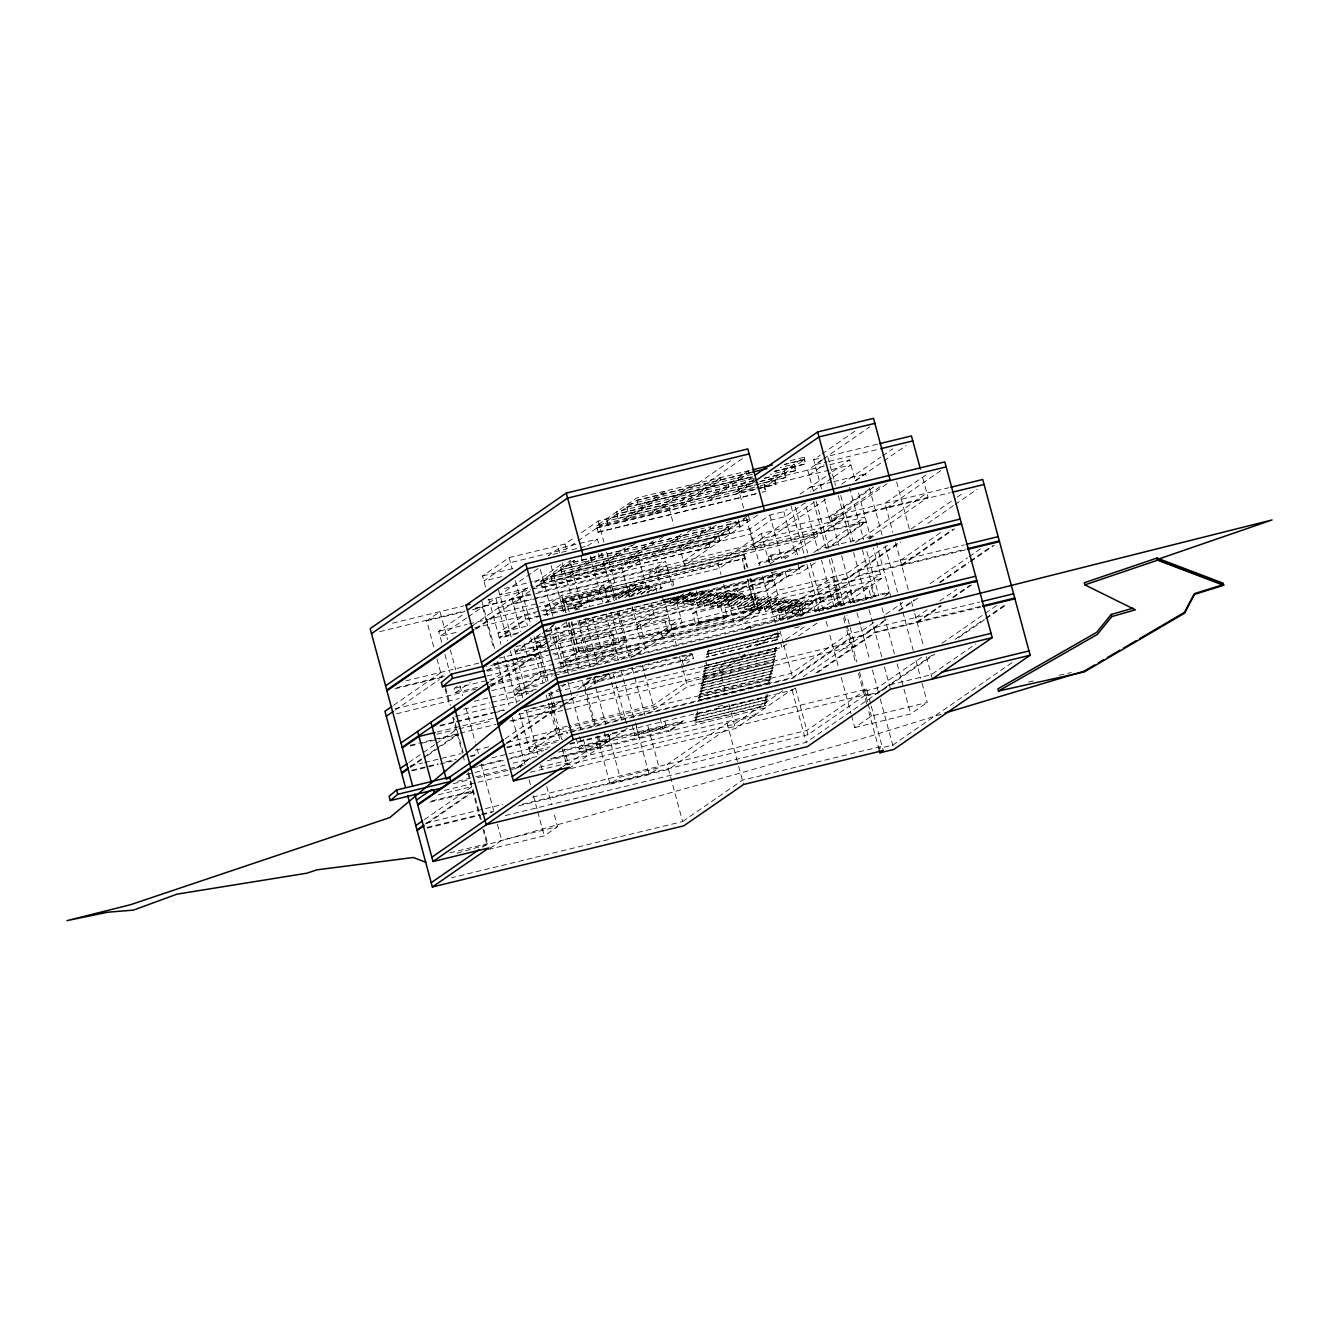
<?xml version="1.0" encoding="UTF-8"?>
<svg xmlns="http://www.w3.org/2000/svg" width="1339" height="1339" viewBox="0 0 1339 1339"><rect width="100%" height="100%" fill="white"/><g stroke="black" fill="none" stroke-linecap="round" stroke-linejoin="round"><path stroke-width="0.75" stroke-dasharray="5 3.75" d="M485.505 587.001L482.542 575.988L509.121 557.61L564.991 544.019L574.967 537.123M433.736 646.904L426.706 620.827L439.995 611.638L447.577 639.724M441.669 642.335L438.69 631.322L465.286 612.944M598.533 543.115L597.445 539.098L558.346 548.622L548.371 555.501L569.878 550.279M581.611 532.537L598.232 521.038L668.061 504.067L673.735 525.106M760.368 481.304L774.327 477.906L776.068 484.333L596.876 528.035L598.048 532.319L596.776 525.558L636.661 497.991L752.367 469.855M466.625 617.948L440.046 636.326L456.231 632.376M468.299 616.794L483.245 606.45M538.094 568.539L499.865 594.968L533.776 586.716M501.84 576.624L483.881 580.992L510.477 562.614L566.33 549.023L576.306 542.128M577.963 540.973L637.23 500.133L752.317 472.148M472.6 609.68L482.576 607.253L495.865 598.064L507.514 640.745M754.125 480.852L616.827 514.243L617.982 518.528L616.71 511.783L756.368 477.805L736.433 491.597L737.002 493.74L756.953 479.948L617.296 513.925M751.865 472.466L636.761 500.468L637.916 504.753L636.661 497.991M472.952 625.397L531.834 584.691M535.148 582.398L563.401 562.865M587.47 545.994L597.445 539.098M536.303 586.683L574.531 560.271L540.906 583.67L542.529 587.637L540.805 581.21L570.715 560.522L571.987 567.284L570.832 562.999L750.007 519.298L571.284 562.665M475.529 628.694L534.646 587.838M476.014 629.213L499.949 612.676L611.672 585.494L605.027 590.097L563.133 600.274L546.513 611.772L673.015 581.076L674.086 585.009M552.036 581.059L550.764 574.314L718.357 533.541L719.629 540.303L552.036 581.059L550.881 576.774L729.604 533.407L728.332 526.645L560.74 567.418L562.012 574.163L560.857 569.878L740.032 526.194L738.308 519.766M730.843 460.649L653.214 514.126L652.629 511.967L692.514 484.4L693.1 486.542M602.55 553.576L569.309 576.557L568.74 574.414L598.65 553.727L599.219 555.869M742.375 458.624L669.4 509.054L599.571 526.043M393.515 705.335L441.452 672.195L442.355 675.526M635.456 543.333L597.244 569.761L596.658 567.619L626.568 546.931L627.154 549.074M394.871 710.34L439.376 679.559M547.584 615.773L545.157 606.768L561.777 595.286L603.671 585.093L608.274 602.132M565.744 612.877L562.748 598.851L744.3 554.681L747.965 568.255M663.391 536.537L625.179 562.966L624.593 560.823L654.503 540.136L655.089 542.295M532.504 589.143L621.564 567.485L638.184 555.986L648.193 593.093M743.563 508.117L737.889 487.078L753.154 476.517M477.538 687.342L455.277 692.748L454.105 688.464L457.436 686.171M639.523 560.991L622.903 572.489L533.843 594.148M455.277 692.748L470.223 682.421M486.844 670.939L498.476 662.889M554.982 623.84L515.097 651.407L543.031 644.611M576.573 608.91L614.802 582.482L866.182 521.34L826.883 548.505M691.326 529.742L653.114 556.17L652.528 554.028L682.438 533.357L683.024 535.5M553.509 625.698L515.281 652.126L543.216 645.331M517.256 633.765L499.313 638.134L525.892 619.756L581.762 606.165L588.407 601.579M760.368 485.772L764.368 484.802L804.254 457.235L805.509 463.98L775.231 471.345M547.701 642.084L541.056 646.687L536.855 647.691L535.7 643.406L545.676 636.527M547.333 635.372L565.627 622.735M535.7 643.406L539.902 642.385L546.546 637.799M536.855 647.691L546.831 640.812M489.806 681.568L537.274 648.746M715.93 525.256L681.032 549.375L680.463 547.233L710.373 526.562L710.959 528.704M764.368 484.802L765.623 491.547L764.469 487.262L804.823 459.377L784.637 464.282M617.982 518.528L786.043 477.437L784.303 471.01L770.343 474.408M764.218 478.391L796.002 470.558L794.278 464.114L780.302 467.512M544.203 644.963L539.215 648.411L548.136 681.501M545.86 643.825L562.48 632.326L563.635 636.611L556.991 641.214M676.865 597.06L678.019 601.345L580.256 625.129L579.101 620.844L677.266 596.792M605.697 602.466L665.516 561.108L672.278 586.164M821.527 488.768L813.694 459.695L820.338 455.109M821.995 453.954L856.893 429.836M624.794 597.596L636.427 589.562L635.155 584.875L616.358 598.148L622.568 596.642L635.858 587.453L629.648 588.959M491.246 685.652L538.429 653.03M491.145 686.556L538.629 653.75L492.735 664.897M580.256 625.129L590.231 618.233M618.484 598.717L656.696 572.289M545.559 649.967L540.571 653.415L486.693 666.521M547.216 648.812L557.191 641.933M821.694 460.114L815.033 464.7L827.017 461.788M823.351 458.959L869.881 426.79M822.665 459.746L807.718 470.089L813.392 491.128M641.933 585.478L635.74 586.984L622.434 596.173L628.644 594.667L641.933 585.478L643.205 590.164L634.904 595.905M540.805 581.21L708.398 540.437L736.651 520.904M630.887 595.637L642.519 587.603L648.712 586.08L649.984 590.784L646.653 593.077M631.004 596.089L642.636 588.055L636.427 589.562M747.195 516.168L708.498 542.898L709.67 547.182L542.077 587.955M683.476 561.208L747.965 516.636M809.057 475.094L824.021 464.75M648.712 586.08L635.422 595.269L629.213 596.792M640.979 593.947L649.281 588.206L655.491 586.7L656.763 591.386M641.096 594.399L649.415 588.658L643.205 590.164M709.67 547.182L708.398 540.437M740.032 526.194L738.425 522.227M757.606 515.046L684.631 565.493L676.446 535.131M647.189 592.441L655.491 586.7M581.009 640.628L584.323 638.335L612.258 631.539L615.538 643.674L612.224 645.984L584.289 652.779L581.009 640.628L608.944 633.832L612.258 631.539M652.746 591.102L656.06 588.809L662.269 587.302L658.955 589.595M408.931 762.477L434.623 744.735M436.33 743.547L456.884 729.337L453.62 717.302M575.921 609.061L574.866 605.128L673.015 581.076M534.428 581.226L749.907 528.821L769.841 515.03L783.817 511.632L787.131 509.339M800.036 494.158L830.816 472.885M832.523 471.713L849.612 459.896L855.286 480.935M410.085 766.762L422.07 758.477M423.793 757.305L435.778 749.02M437.485 747.832L458.038 733.638L424.112 741.873M410.286 767.481L425.702 756.836M427.409 755.648L458.223 734.341L420.312 743.563M568.439 622.886L576.54 652.896L579.318 652.21L571.887 621.748M813.359 490.894L832.155 477.889M833.862 476.717L850.968 464.901L831.017 469.755M618.702 611.572L626.903 641.933L620.258 646.519L578.348 656.713L561.727 668.211L550.831 627.807M584.289 652.779L587.603 650.469L615.538 643.674M535.851 607.688L718.005 563.368L761.222 533.508L948.815 487.731M662.537 597.696L663.809 602.399L670.454 597.797M674.873 596.976L669.885 600.424L676.095 598.918L682.739 594.315M674.99 597.445L670.002 600.876L663.809 602.399M653.599 613.145L636.979 624.627L499.347 658.119M678.522 595.922L673.534 599.353L799.232 568.79L804.22 565.343M753.305 544.22L814.397 501.991M841.729 484.115L880.844 457.084M882.552 455.896L892.745 448.85M663.106 599.822L669.316 598.315L670.588 603.002L683.878 593.813M636.879 627.037L640.193 624.744L668.128 617.948L671.408 630.083L668.077 632.393L640.142 639.188L636.879 627.037L664.797 620.242L668.128 617.948M686.639 594.148L676.664 601.027L682.873 599.521L696.163 590.332L697.435 595.018M690.087 592.307L676.781 601.496L670.588 603.002M562.079 599.32L744.3 554.681M595.822 658.319L602.483 653.733M619.087 642.235L625.748 637.649L554.647 654.938M549.074 650.587L638.134 628.912L654.754 617.43L650.888 603.119M802.329 565.627L798.998 567.937L673.299 598.5L674.689 603.655L678.019 601.345M691.309 592.156L687.995 594.466L579.101 620.844M825.745 499.246L754.46 548.505L746.275 518.143M683.559 602.098L696.866 592.909L690.656 594.416L677.35 603.604L676.095 598.918M854.985 480.885L882.2 462.072M883.891 460.901L906.001 445.619M855.621 480.768L865.597 473.872L866.684 477.889M548.789 695.912L560.422 687.878M562.095 686.723L565.409 684.43M536.487 689.234L514.527 694.573L541.123 676.195L596.993 662.604L603.638 658.018L592.742 617.63M593.177 666.404L616.442 650.336L617.597 654.62L602.65 664.947M682.873 599.521L684.129 604.207L702.942 590.934L704.214 595.637L690.907 604.826L689.652 600.14L683.442 601.646L696.732 592.457L702.942 590.934M703.644 593.512L690.338 602.701L684.129 604.207M640.142 639.188L643.473 636.879L671.408 630.083M696.431 600.742L709.72 591.553L710.992 596.24L697.686 605.429L696.431 600.742L690.221 602.249L703.511 593.06L709.72 591.553M703.209 601.345L716.499 592.156L717.771 596.843L704.465 606.031L703.209 601.345L697 602.851L710.289 593.662L716.499 592.156M505.221 738.71L552.706 705.887M585.896 689.886L584.323 684.028L594.282 677.132L670.103 658.704M769.858 562.531L768.318 556.806L770.645 555.2L798.563 548.404L800.119 554.128M559.702 738.944L551.317 707.862L561.292 700.966M577.896 689.485L597.847 675.693M621.112 659.608L680.932 618.267L551.568 649.733M829.109 516.854L872.325 486.978M717.202 594.734L703.896 603.922L697.686 605.429M873.714 487.028L831.05 516.519L838.9 545.592M692.732 613.446L696.062 611.153L723.997 604.358L720.667 606.651L692.732 613.446L696.012 625.598L723.947 618.802L727.261 616.509L723.545 603.169L717.336 604.676L730.625 595.487L736.835 593.98L738.107 598.667L724.801 607.856L731.01 606.349L744.3 597.161L738.107 598.667M709.988 601.947L723.278 592.759L724.55 597.445L711.243 606.634L709.988 601.947L703.778 603.454L717.068 594.265L723.278 592.759M506.376 742.994L553.861 710.172M506.577 743.714L554.045 710.892L508.167 722.056M509.908 721.018L555.802 709.854L560.773 706.406M562.447 705.251L577.394 694.924M608.977 673.099L595.671 682.287L594.282 677.132M630.569 658.152L645.532 647.825L644.377 643.54M660.997 632.041L662.152 636.326L682.087 622.551L675.526 598.198M562.631 705.971L552.656 712.867L720.248 672.094L748.501 652.562M564.288 704.816L572.607 699.075L566.548 700.548M587.553 688.731L609.161 673.802L621.614 719.947M532.688 690.924L514.728 695.292L541.307 676.915L639.071 653.131L672.312 630.15L839.904 589.394M824.238 498.794L830.264 521.139L881.782 485.521M710.674 604.525L723.981 595.336L717.771 596.843M769.958 564.004L843.085 513.456M887.021 483.781L832.406 521.524L762.561 538.512L719.361 568.372L543.266 611.203M730.056 593.378L723.847 594.884L710.557 604.073L716.767 602.567L730.056 593.378L731.328 598.064L737.521 596.541M727.044 596.876L737.019 589.98L738.174 594.265L728.198 601.161L732.383 600.14L730.073 591.57L723.428 596.156L724.583 600.441L741.203 588.959L742.358 593.244L724.232 605.73L718.022 607.253L716.767 602.567M768.318 556.806L796.236 550.011L798.563 548.404M730.759 595.939L717.453 605.128L711.243 606.634M784.838 558.798L844.24 517.741M824.489 532.236L844.424 518.461L950.171 492.735M718.022 607.253L736.835 593.98M696.012 625.598L699.343 623.304L727.261 616.509M730.324 603.772L743.614 594.583L744.886 599.269L731.579 608.458L730.324 603.772L724.114 605.278L737.404 596.089L743.614 594.583M424.363 819.635L472.299 786.495L481.22 819.568M737.103 604.374L750.392 595.186L751.664 599.872L738.358 609.061L737.103 604.374L730.893 605.898L744.183 596.692L750.392 595.186M546.513 631.74L781.943 574.481L781.708 573.628L769.138 582.164L767.983 577.879L771.297 575.586L772.452 579.871L674.689 603.655M790.244 568.74L765.322 585.963L545.86 639.356M813.761 552.488L865.027 517.055L613.647 578.197L573.762 605.764L621.865 594.064L622.568 596.642M926.002 474.91L884.979 503.263L892.812 532.336M425.517 823.92L473.454 790.78L429.551 801.458M519.599 713.336L529.959 751.731L556.539 733.354L566.514 730.927M427.409 823.452L473.638 791.5L427.76 802.664M743.881 604.994L757.171 595.805L758.443 600.491L745.137 609.68L743.881 604.994L737.672 606.5L750.961 597.311L757.171 595.805M815.351 562.731L800.387 573.075L786.428 576.473L766.477 590.248L550.999 642.67M829.829 547.316L866.383 522.043L656.897 573.008L666.855 566.112L533.458 598.566M886.318 508.268L941.016 470.458M529.909 758.175L516.854 768.218L529.909 758.175L537.993 756.2M750.66 605.596L763.95 596.407L765.222 601.094L751.915 610.283L750.66 605.596L744.451 607.103L757.74 597.914L763.95 596.407M770.728 597.01L757.439 606.199L751.229 607.705L764.519 598.516L770.728 597.01L771.984 601.696L758.694 610.885L749.991 578.716M584.323 684.028L682.087 660.244L692.045 653.365L693.435 658.503L686.79 663.09M741.906 618.903L758.527 607.404L576.958 651.574L560.355 663.056L741.906 618.903L743.296 624.041L759.916 612.559L750.66 578.264M758.008 608.324L771.297 599.136L777.507 597.612L778.762 602.299L765.473 611.488L764.218 606.801L777.507 597.612M552.421 669.132L734.592 624.811L777.792 594.951L847.62 577.963L898.82 542.563M682.304 661.115L692.28 654.219L594.516 678.003M742.141 619.756L771.415 599.587L765.222 601.094M855.454 542.446L926.873 493.07M868.509 538.496L928.027 497.355L922.002 475.027M869.379 539.065L874.367 535.617L818.497 549.208M707.293 651.373L779.465 633.314L707.293 651.373L708.549 656.06L707.444 656.83L706.758 654.252L778.93 636.192L777.808 636.962L706.758 654.252M770.996 607.421L784.286 598.232L785.541 602.918L791.751 601.395L778.461 610.601L772.252 612.107L770.996 607.421L764.787 608.927L778.076 599.738L784.286 598.232M708.515 651.072L709.637 650.302M707.98 653.951L709.101 653.181L707.829 648.494M744.919 629.33L749.89 625.882L889.565 591.922L884.577 595.353M746.811 629.045L750.125 626.752M772.252 612.107L791.064 598.834L792.32 603.521L779.03 612.71L777.775 608.023L771.565 609.53L784.855 600.341L791.064 598.834M777.608 609.663L780.252 607.822L801.207 602.734L804.103 613.446L783.148 618.534L780.486 620.375L777.608 609.663L798.546 604.575L801.442 615.287L780.486 620.375M791.634 600.943L778.344 610.132L784.537 608.626L797.843 599.437L799.098 604.123L805.308 602.617L792.019 611.806L785.809 613.312L784.537 608.626M576.322 738.76L579.134 749.171L582.448 746.877L610.383 740.082L608.977 734.877M704.615 665.784L776.771 647.725L704.615 665.784L705.871 670.471L704.766 671.241M705.837 665.483L706.942 664.713L706.256 662.136M704.23 674.12L705.335 673.366L704.063 668.663L705.184 667.91L776.235 650.603L774.98 645.917M563.033 766.561L568.121 763.046L564.338 749.003M791.316 609.228L804.622 600.039L805.877 604.726L792.588 613.915L791.316 609.228L785.123 610.751L798.412 601.562L804.622 600.039M562.397 748.97L566.732 765.004L596.642 744.333L765.473 703.26L766.577 702.49L765.305 697.803L766.427 697.033M599.972 742.04L613.262 732.851M785.809 613.312L801.207 602.734M703.695 677.015L704.799 676.245L703.527 671.559L704.649 670.789M554.48 675.341L777.356 621.129L833.846 582.08L847.821 578.682L900.628 542.178M887.439 545.358L846.466 573.678L776.637 590.666L733.437 620.526L454.105 688.464M911.189 528.938L955.477 498.326M957.184 497.137L963.996 492.434M703.159 679.894L704.264 679.124L702.992 674.438L704.096 673.668L775.164 656.378L773.909 651.691L775.013 650.921M811.401 600.659L805.191 602.165L791.901 611.354L798.094 609.848L811.401 600.659L813.124 607.052L799.835 616.241M550.597 758.61L601.127 746.325L627.723 727.947M568.506 730.441L654.302 709.57L687.543 686.589L855.136 645.833L846.934 615.471M579.134 749.171L607.052 742.375L610.383 740.082M702.624 682.773L703.728 682.003L702.456 677.316L703.561 676.546L774.628 659.257L773.356 654.57L774.478 653.8M812.522 601.178L815.166 599.336L836.122 594.231L839.017 604.96L836.356 606.785L815.401 611.89L812.522 601.178L833.461 596.073L836.122 594.231M732.199 657.901L718.909 667.09L726.207 694.154M747.162 647.574L763.782 636.075M787.349 619.773L858.5 570.598L964.247 544.889M792.588 613.915L798.797 612.408L812.087 603.22L805.877 604.726M927.877 523.331L953.418 505.673M955.125 504.502L977.269 489.187M702.088 685.652L703.193 684.882L701.921 680.195L703.025 679.442L774.093 662.136L772.821 657.449L773.942 656.679M701.536 688.531L702.657 687.777L701.385 683.091L702.49 682.321L773.557 665.014L772.285 660.328L773.406 659.558M744.986 654.152L739.998 657.6L738.843 653.315M756.619 646.118L776.57 632.326M827.753 609.446L847.704 595.671L846.549 591.386L818.614 598.182L819.769 602.466L859.655 574.9L965.402 549.174M760.134 644.528L776.754 633.046M800.655 616.526L859.839 575.603L965.586 549.877M701 691.426L702.121 690.656L700.849 685.97L701.954 685.2L773.021 667.91L771.749 663.207L772.854 662.454M778.227 633.632L777.122 634.385L778.394 639.071L777.273 639.841L706.222 657.148L778.394 639.071M700.464 694.305L701.586 693.535L700.314 688.849L701.418 688.079L772.486 670.789L771.214 666.102L772.318 665.332M777.691 636.51L776.587 637.264L777.273 639.841M632.175 725.169L634.987 735.58L638.318 733.287L666.253 726.491L664.378 719.545M699.929 697.184L701.033 696.414L699.778 691.727L700.883 690.957L771.95 673.668L770.678 668.981L771.783 668.211M815.401 611.89L818.062 610.048L839.017 604.96M776.051 640.159L777.156 639.389M819.953 609.764L846.549 591.386M770.712 673.986L769.607 674.739L770.879 679.425L699.812 696.732L698.707 697.502L699.393 700.063L700.498 699.309L699.243 694.606L700.347 693.853L771.415 676.546L770.143 671.86L771.247 671.09M847.436 592.675L850.081 590.834L871.036 585.746L873.932 596.458L871.271 598.299L850.315 603.387L847.436 592.675L868.375 587.587L871.271 598.299M482.576 847.202L487.714 843.654L483.931 829.611M785.725 639.674L805.676 625.882M900.394 560.422L941.417 532.052M775.549 648.043L774.444 648.796L775.699 653.482L774.595 654.252L703.527 671.559M490.057 848.29L501.69 840.256L557.543 826.665L553.76 812.622M634.987 735.58L662.922 728.784L666.253 726.491M776.235 650.603L705.302 668.362L706.406 667.592L705.151 662.905M562.43 700.782L781.909 647.407L786.88 643.959M798.513 635.925L818.464 622.133M841.729 606.048L881.614 578.481L873.413 548.12M901.549 564.707L952.832 529.256M901.75 565.409L954.74 528.788M850.315 603.387L852.976 601.562L873.932 596.458M775.164 656.378L702.992 674.438M670.236 729.989L683.543 720.8L670.471 730.843L670.236 729.989L550.982 758.995M774.628 659.257L702.456 677.316M695.644 720.248L696.749 719.478L695.477 714.792L696.598 714.022L767.649 696.732L766.962 694.154M696.715 714.474L697.82 713.72L697.134 711.143M774.093 662.136L701.921 680.195M766.577 702.49L694.405 720.549L695.108 723.127L696.213 722.357L694.941 717.671L696.046 716.901L767.113 699.611L765.841 694.924M696.18 717.369L697.284 716.599L696.012 711.913M773.557 665.014L701.385 683.091M773.021 667.91L700.849 685.97M772.486 670.789L700.314 688.849M597.06 735.981L610.048 784.102L620.024 777.223L659.123 767.699L647.758 725.587M771.95 673.668L699.778 691.727M884.794 596.223L889.782 592.775L635.556 654.721L634.401 650.419M770.176 676.865L769.071 677.634L770.327 682.321L769.222 683.074L698.171 700.381L770.327 682.321M771.415 676.546L699.243 694.606M769.64 679.743L768.536 680.513L769.791 685.2M488.384 849.445L544.253 835.854L557.543 826.665M770.879 679.425L698.707 697.502M768 683.392L769.105 682.622M610.048 784.102L649.164 774.595L659.123 767.699M870.718 704.113L866.668 689.083L727.01 723.043L667.19 764.402L682.605 821.543L451.494 877.765M569.895 732.5L792.772 678.27L849.277 639.222L863.237 635.824L887.088 619.338M873.815 622.585L861.898 630.82L847.922 634.217L791.416 673.283L568.539 727.495M885.732 614.333L902.771 602.567M930.019 583.737L967.494 557.827M969.202 556.656L981.119 548.404M767.649 696.732L695.477 714.792M765.891 699.929L764.77 700.682L766.042 705.368L764.937 706.138L695.108 723.127M767.113 699.611L694.941 717.671M885.196 619.806L863.052 635.104L849.077 638.502L792.571 677.567L569.694 731.78M898.82 610.383L914.152 599.788M939.693 582.13L968.649 562.112M970.357 560.941L992.5 545.626M782.813 690.723L734.324 724.248L566.732 765.004M803.149 676.68L873.915 627.757L979.663 602.031M899.005 611.103L919.458 596.976M939.894 582.85L968.85 562.832M970.557 561.644L994.392 545.174M596.642 744.333L597.797 748.618L567.887 769.306L735.479 728.533L792.437 689.167M815.886 672.965L875.07 632.041L980.817 606.316M569.945 744.25L792.169 690.188L795.567 687.844M817.61 672.613L875.271 632.761L981.018 607.036M915.809 617.564L927.776 609.295M939.744 601.027L956.833 589.21M916.981 621.848L940.899 605.312M952.866 597.043L969.955 585.227M917.165 622.568L941.099 606.031M953.067 597.746L976.985 581.21M866.668 689.083L806.848 730.424L531.282 797.458M682.605 821.543L742.425 780.202L882.083 746.225L878.769 748.518L867.94 708.415M522.31 804.203L808.003 734.709L864.509 695.661L878.468 692.263L932.982 654.587M921.6 657.365L877.313 687.978L863.337 691.376M942.037 643.239L996.551 605.563M955.125 639.272L984.081 619.271M985.772 618.082L1006.225 603.956M505.238 815.568L806.245 742.342L889.347 684.915L931.241 674.722L975.679 643.992M518.511 805.894L668.529 769.406L728.349 728.048L868.023 694.071L864.693 696.38L878.652 692.983L934.873 654.118M958.724 637.632L984.265 619.974M985.973 618.802L1006.409 604.676M851.554 715.528L854.801 727.562L871.404 716.064L927.274 702.473L921.332 680.413M854.801 727.562L910.654 713.972L927.274 702.473M1011.966 662.705L892.728 745.12L878.769 748.518M941.166 714.239L866.182 737.421L455.628 853.562M790.278 460.633L804.254 457.235M784.169 464.6L804.354 459.695L805.509 463.98M752.384 474.307L626.685 504.887L627.958 511.632L626.803 507.347L751.982 476.902M813.694 459.695L821.677 457.754M877.53 444.163L827.653 456.298L835.503 485.371M627.255 507.029L752.451 476.584M774.662 471.177L794.847 466.257M774.193 471.495L805.978 463.662M637.916 504.753L750.995 477.236M829.008 461.302L878.886 449.168M764.686 478.073L796.002 470.558M752.384 483.245L606.734 518.678L608.006 525.424L606.852 521.139L786.043 477.437M737.889 487.078L757.841 482.224M759.832 481.739L827.669 465.236M829.661 464.75L849.612 459.896M596.776 525.558L758.376 486.258M739.228 492.083L829.008 470.24M597.345 527.7L776.068 484.333M598.5 531.985L760.033 492.702M762.058 492.216L766.092 491.229M598.048 532.319L755.531 494.007M831.67 482.124L809.727 487.463L810.815 491.48M833.678 481.638L865.597 473.872M571.837 549.793L585.528 546.463M482.542 575.988L514.461 568.221M628.577 546.446L632.56 545.475M692.414 530.93L704.381 528.018M726.341 522.679L734.308 520.737M561.326 569.56L728.918 528.788M551.35 576.456L730.073 533.089M504.502 588.507L532.437 581.712M541.374 583.352L708.967 542.58M540.906 583.67L720.097 539.968M535.784 586.231L751.246 533.826L771.197 520.034L785.156 516.636L805.107 502.845L818.096 550.999M392.511 623.187L463.947 605.814M487.881 599.989L530.478 589.629M542.529 587.637L710.122 546.864M530.077 594.064L511.883 598.483L520.821 631.556M538.161 592.089L665.516 561.108M830.264 521.139L928.027 497.355M475.328 608.241L523.214 596.591L513.239 603.487L531.432 599.052M379.64 631.657L464.968 610.902M475.127 608.425L531.817 594.633M426.706 620.827L464.616 611.622M498.593 607.672L610.316 580.49L615.455 599.537M438.69 631.322L467.026 624.426M469.052 623.941L533.826 608.174M545.157 606.768L635.155 584.875M580.406 601.178L524.553 614.752L497.957 633.146L529.876 625.38M474.458 627.958L535.165 613.178M588.206 600.86L630.117 590.666L628.962 586.382M581.561 605.462L525.708 619.053L499.112 637.431L521.055 632.092M649.984 590.784L656.194 589.26M574.916 610.048L586.884 607.136M588.892 606.651L614.819 600.341M771.398 572.707L779.382 570.765M546.312 630.887L781.708 573.628M704.214 595.637L710.423 594.114L697.117 603.303L690.907 604.826M515.933 646.637L543.868 639.841M563.635 636.611L731.228 595.855M738.174 594.265L742.358 593.244M551.199 643.389L766.678 590.968L806.563 563.401L819.552 611.538M405.901 680.848L479.362 662.972M744.886 599.269L751.079 597.763L737.789 606.952L731.579 608.458M751.664 599.872L757.857 598.366L744.568 607.555L738.358 609.061M493.321 663.91L549.542 650.218M396.896 687.593L445.653 675.743M494.409 663.876L547.048 651.072M394.921 688.849L442.807 677.199M758.443 600.491L764.636 598.968M486.475 670.136L550.697 654.503M552.722 654.018L880.459 574.197L833.929 606.366L821.477 560.221M771.984 601.696L778.193 600.19L764.904 609.379L758.694 610.885M487.764 671.207L546.513 656.913M745.137 609.68L751.346 608.157M778.762 602.299L784.972 600.793L771.682 609.981L765.473 611.488M764.218 606.801L577.193 652.428L560.572 663.926L811.97 602.768M672.128 629.447L881.614 578.481M751.915 610.283L758.125 608.776M486.894 675.994L626.903 641.933M792.32 603.521L798.529 602.014L785.24 611.203L779.03 612.71M662.152 636.326L759.916 612.559M819.769 602.466L847.704 595.671M549.944 669.483L539.968 671.91L513.373 690.288L545.291 682.522M557.928 667.542L637.732 648.126L639.071 653.131M489.672 684.38L550.396 669.617M395.089 708.783L476.132 689.066M490.308 685.618L813.124 607.052M396.428 713.787L459.244 698.506M491.664 690.623L552.455 675.827M474.408 701.251L488.551 697.82M490.576 697.318L541.107 685.032M587.018 678.438L593.01 676.982L595.135 684.982M794.512 627.958L802.496 626.016M672.094 658.219L692.045 653.365M463.629 709.201L489.907 702.824M491.915 702.322L528.302 693.468M560.656 685.601L609.161 673.802M455.176 716.348L489.538 707.996M491.564 707.511L519.867 700.615M548.17 693.736L693.435 658.503M440.364 725.286L454.507 721.855M456.532 721.353L507.063 709.067M439.862 726.039L492.417 713.252M494.442 712.766L504.552 710.306M530.512 708.549L560.438 701.268M437.167 732.015L493.773 718.256M524.085 710.875L564.522 701.05M704.063 668.663L773.909 651.691M436.916 734.19L456.884 729.337M458.875 728.851L492.785 720.616M518.729 714.306L554.631 705.569M551.317 707.862L565.443 704.431M567.468 703.929L775.699 653.482M410.152 745.271L422.12 742.358M460.03 733.153L495.932 724.416M410.337 745.99L418.32 744.049M853.981 641.548L686.388 682.304L653.147 705.285L569.36 725.671M567.351 726.156L555.384 729.069L528.805 747.447L562.715 739.195M410.504 765.941L422.655 762.979M424.681 762.477L461.152 753.606M475.345 750.158L489.522 746.71M507.766 742.275L566.514 727.981M411.659 770.226L438.004 763.816M446.105 761.841L456.231 759.38M470.424 755.932L478.525 753.957L475.713 743.999M506.895 747.062L567.669 732.266M411.86 770.929L438.188 764.536M440.213 764.033L452.381 761.071M470.608 756.635L474.659 755.665M507.079 747.765L567.87 732.985M491.831 757.924L556.522 742.191M529.959 751.731L549.911 746.877M717.972 706.574L725.939 704.632M478.86 765.64L503.113 759.749M511.197 757.774L547.584 748.919M569.811 743.513L624.392 730.24M472.985 767.833L505.305 759.966M507.33 759.481L543.684 750.643M562.246 750.292L683.543 720.8M466.558 774.494L504.97 765.155M513.055 763.18L531.248 758.761M558.447 752.133L683.76 721.654M696.213 722.357L766.042 705.368M457.603 781.24L473.772 777.306M475.797 776.804L526.327 764.519M516.62 767.364L522.679 765.875M453.268 783.683L469.437 779.75M477.521 777.775L520.888 767.23M547.166 760.837L765.389 707.862L764.234 703.561M444.314 790.428L509.004 774.695M539.316 767.314L755.43 714.741L754.275 710.457M530.211 772.268L568.121 763.046M438.372 794.747L472.299 786.495M425.919 823.083L502.962 804.337M427.074 827.368L479.764 814.564M481.789 814.062L493.94 811.116M427.275 828.088L479.998 815.267M482.023 814.765L492.149 812.304M449.804 852.859L487.714 843.654M1028.503 682.07L1034.629 680.714M1059.116 675.258L1071.367 672.529M896.628 481.889L909.616 530.026M895.523 542.362L908.244 589.478M911.491 601.512L914.186 611.555M914.738 613.547L923.659 646.637M926.37 656.662L932.396 679.007M869.379 487.915L882.368 536.035M885.079 546.061L897.515 592.189M900.226 602.215L902.386 610.233M902.921 612.241L913.215 650.336M915.909 660.361L920.78 678.421M876.258 542.63L890.937 597.06M858.533 492.97L870.718 538.094M849.512 487.363L863.588 539.5M866.835 551.534L878.735 595.654M881.983 607.688L883.606 613.697M884.142 615.706L894.419 653.8M897.13 663.826L910.654 713.972M862.416 549.81L875.405 597.947M840.758 495.48L853.211 541.609M838.214 495.397L850.918 542.529M853.629 552.555L866.885 601.68M869.044 609.697L881.765 656.83M884.46 666.855L890.502 689.2M841.595 555.618L854.315 602.751M857.027 612.777L860.274 624.811M860.81 626.819L869.731 659.893M872.442 669.918L878.652 692.983M880.275 698.991L893.883 749.422M850.081 590.834L852.976 601.562M816.104 501.171L828.808 548.287M831.519 558.313L844.24 605.429M871.271 706.105L883.238 750.51M813.509 501.506L826.498 549.626M829.209 559.652L841.645 605.78M844.357 615.806L846.516 623.823M847.068 625.832L856.809 661.918M859.504 671.944L867.622 702.038M868.157 704.029L871.404 716.064M840.34 606.149L832.507 577.076L776.001 616.124L777.356 621.129M843.587 618.183L846.298 628.209M846.834 630.217L855.772 663.29M858.466 673.316L867.404 706.406M833.461 596.073L836.356 606.785M794.395 466.591L795.55 470.876M795.282 506.979L807.718 553.091M810.43 563.116L823.418 611.254M826.113 621.279L827.736 627.288M829.912 635.305L838.565 667.391M841.26 677.417L851.001 713.52M784.42 473.47L785.575 477.772M791.131 506.242L805.208 558.396M815.166 599.336L818.062 610.048M796.236 550.011L797.793 555.735M783.817 511.632L795.45 554.748M798.144 564.773L800.387 573.075M774.444 480.366L775.599 484.651M801.994 609.663L803.149 613.948M798.094 609.848L798.797 612.408M769.841 515.03L781.474 558.145M785.273 572.188L786.428 576.473M770.645 555.2L772.687 562.832M761.222 533.508L769.055 562.581M771.766 572.607L777.792 594.951M780.252 607.822L783.148 618.534M746.409 484.701L746.978 486.844M780.051 631.154L783.298 643.189M783.851 645.197L792.772 678.27M795.483 688.313L808.003 734.709M738.408 477.705L738.994 479.847M748.384 515.331L749.539 519.616M749.907 528.821L759.916 565.912M762.627 575.937L775.331 623.053M777.658 631.506L779.666 639.105M780.754 643.122L781.909 647.407M792.169 690.188L806.245 742.342M728.433 484.601L729.019 486.743M743.63 555.149L746.76 566.715M745.17 568.941L742.476 558.932L744.501 569.393M747.865 578.95L755.296 609.412L747.195 579.402M718.474 491.497L719.043 493.639M728.449 529.123L729.604 533.407M749.89 625.882L751.279 631.037M710.473 484.5L711.059 486.643M718.474 536.002L719.629 540.303M700.515 491.396L701.084 493.539M718.005 563.368L720.985 574.398M723.696 584.423L734.592 624.811M720.667 606.651L723.947 618.802M700.397 533.441L700.983 535.583M690.539 498.292L691.108 500.435M682.539 491.296L683.124 493.438M690.439 540.337L691.008 542.479M728.918 704.18L735.479 728.533M672.58 498.192L673.149 500.334M727.01 723.043L738.107 764.151M738.643 766.159L743.58 784.487M696.062 611.153L699.343 623.304M689.953 591.838L690.656 594.416M672.463 540.236L673.048 542.379M662.604 505.088L663.19 507.23M654.62 498.091L655.189 500.234M672.63 581.344L673.684 585.277M662.504 547.132L663.073 549.275M644.645 504.987L645.214 507.13M682.087 660.244L683.476 665.399M655.541 568.004L661.215 589.06M663.926 599.085L676.647 646.201M679.342 656.227L682.589 668.261M683.141 670.27L687.543 686.589M664.797 620.242L668.077 632.393M644.544 547.032L645.113 549.174M634.669 511.883L635.255 514.025M634.569 553.928L635.138 556.07M640.193 624.744L643.473 636.879M621.564 567.485L629.397 596.558M632.108 606.584L638.134 628.912M628.644 594.667L629.347 597.244M616.61 553.827L617.179 555.97M660.11 718.374L662.922 728.784M642.318 665.165L654.302 709.57M598.232 521.038L603.906 542.094M606.617 552.12L614.802 582.482M606.634 560.723L607.22 562.865M615.655 595.57L616.81 599.855M601.228 553.141L614.216 601.261M616.928 611.287L629.363 657.416M632.075 667.441L634.234 675.459M634.786 677.467L645.063 715.562M610.969 612.157L620.258 646.519M635.506 722.876L638.318 733.287M590.181 556.02L602.634 602.148M605.864 614.166L618.317 660.294M621.028 670.32L634 718.457M636.176 726.474L649.164 774.595M608.944 633.832L612.224 645.984M588.675 560.623L589.244 562.765M581.26 555.785L581.946 560.388L580.791 556.103M613.028 673.517L615.739 683.543M616.275 685.551L626.552 723.663M587.051 596.575L589.495 605.579M578.699 567.518L579.285 569.661M564.991 544.019L566.33 549.023M569.577 561.058L581.762 606.165M585.009 618.2L596.993 662.604M575.251 604.86L576.322 608.776M584.323 638.335L587.603 650.469M558.346 548.622L559.417 552.622M562.129 562.648L574.582 608.776M577.812 620.811L590.265 666.922M595.671 686.974L605.948 725.085M608.659 735.111L620.024 777.223M604.257 731.964L607.052 742.375M569.192 611.739L566.497 601.747L567.987 610.199M571.234 622.2L579.318 652.21M561.777 595.286L566.397 612.425M569.075 622.35L578.348 656.713M586.984 693.903L595.637 725.989M598.349 736.015L601.127 746.325M551.082 565.527L563.518 611.655M566.23 621.681L579.218 669.801M582.465 681.836L584.089 687.861M584.624 689.853L594.365 725.956M540.287 569.41L553.827 619.555M555.718 626.552L569.242 676.697M555.836 636.929L565.309 672.011M568.004 682.036L580.724 729.169M583.436 739.195L587.838 755.514M579.636 736.467L582.448 746.877M549.86 635.506L551.032 639.791M539.902 642.385L541.056 646.687M550.848 691.527L553.007 699.544M553.559 701.552L555.802 709.854M521.859 591.587L530.78 624.677M534.027 636.711L546.212 681.819M549.459 693.853L551.082 699.879M551.618 701.887L561.627 738.977M509.121 557.61L512.101 568.623M515.348 580.657L527.516 625.782M530.763 637.816L542.931 682.923M546.178 694.958L547.802 700.983M548.354 702.992L556.539 733.354M524.068 643.59L528.47 659.926M498.51 589.963L511.23 637.096M514.394 648.779L526.645 694.238M510.226 650.787L522.913 698.322M526.16 710.356L538.06 754.476M540.772 764.502L542.931 772.519M546.73 786.562L551.601 804.605M488.752 599.035L500.937 644.159M504.184 656.194L516.887 703.31M481.906 601.445L494.61 648.578M482.576 607.253L493.94 649.365M497.171 661.382L509.088 705.502M512.335 717.537L525.306 765.657M529.106 779.7L530.729 785.725M533.424 795.751L537.224 809.777M537.759 811.785L544.253 835.854M450.289 649.75L455.695 669.801M460.013 685.836L462.725 695.862M465.972 707.896L475.178 741.99M481.119 764.05L493.572 810.162M497.355 824.205L501.69 840.256M444.916 654.369L449.787 672.429M445.502 687.225L450.373 705.268M457.269 730.776L464.181 756.401M468.499 772.452L471.746 784.487M436.983 658.939L441.853 676.982M445.1 689.016L449.435 705.05M452.682 717.085L462.424 753.188M462.959 755.196L465.118 763.213M467.83 773.239L480.266 819.351M482.977 829.393L487.312 845.428M664.579 491.195L624.694 518.762L625.28 520.904L665.165 493.338L664.579 491.195M720.449 477.605L680.563 505.188L681.149 507.33L721.035 479.747L720.449 477.605M748.384 470.809L708.498 498.393L709.084 500.535L748.953 472.968L748.384 470.809M563.702 602.416L745.254 558.263L563.702 602.416M760.669 562.095L758.343 563.702L786.278 556.907L788.604 555.3L760.669 562.095M816.489 531.834L648.896 572.607L650.051 576.891L817.644 536.119L816.489 531.834M771.749 580.523L534.311 638.268L534.546 639.121L771.967 581.377L771.749 580.523"/><path stroke-width="1.5" d="M1132.827 608.257L1111.186 614.467L1096.725 632.309L997.906 688.882L998.476 691.024L1084.188 671.96L1184.664 613.111L1194.539 594.365L1223.662 585.294L1223.076 583.151L1157.013 558.045L1084.289 582.733L1084.875 584.875L1135.372 609.831L1111.755 616.61L1097.311 634.452L998.476 691.024M483.312 666.337L451.327 674.12L441.301 682.505L442.473 686.79L484.869 676.48M442.473 686.79L452.482 678.404L484.484 670.621M390.252 800.605L397.767 794.295L450.825 781.39L449.67 777.105L396.612 790.01L389.097 796.303L390.252 800.605L440.849 788.286M764.402 510.36L747.815 448.916L566.263 493.087L370.167 628.627L412.646 786.043M371.522 633.632L567.619 498.091L749.171 453.921M414.805 794.06L433.016 861.529L569.276 767.331L513.406 780.922L465.989 605.178L525.825 563.819L944.798 461.905L992.216 637.649L932.396 679.007M467.344 610.182L527.164 568.824L946.154 466.909M385.599 685.786L472.684 625.581M386.753 690.07L473.839 629.866M386.938 690.79L472.6 631.573M391.808 706.507L384.946 711.243L405.516 787.432M386.302 716.248L393.147 711.511M481.421 662.336L541.241 620.978L960.214 519.063M754.861 475.345L817.644 431.945L873.513 418.354L890.1 479.78L582.833 554.53L566.263 493.087M482.576 666.621L542.395 625.263L961.385 523.348M482.76 667.324L542.596 625.983L961.569 524.068M756.2 480.35L818.999 436.932L874.869 423.342M401.014 742.927L488.367 682.539M402.169 747.212L489.538 686.823M402.353 747.932L418.973 736.45L435.142 732.517M432.279 727.261L489.455 687.727M400.378 768.402L407.223 763.665M401.533 772.687L408.378 767.95M401.717 773.406L408.579 768.67M496.836 719.478L556.656 678.137L975.646 576.205M497.991 723.763L557.811 682.421L976.801 580.507M498.192 724.483L558.012 683.124L976.985 581.21M416.429 800.086L431.878 789.407M447.31 778.746L503.531 739.881M417.584 804.371L504.686 744.166M417.785 805.09L504.87 744.886M415.793 825.544L422.639 820.824M416.948 829.829L423.793 825.109M417.149 830.548L423.994 825.812M512.251 776.637L572.088 735.278L991.061 633.364M513.406 780.922L573.243 739.563L992.216 637.649M431.844 857.228L561.342 767.732M431.208 882.702L479.161 849.562M407.675 795.466L432.363 886.987L488.869 847.938L433.016 861.529M879.154 749.957L879.924 752.803L883.238 750.51L743.58 784.487L683.76 825.845L432.363 886.987M950.807 487.245L982.742 479.479L1030.16 655.223L893.883 749.422L879.924 752.803M1094.766 664.931L1083.987 671.241L945.1 713.018M1098.348 662.838L1103.738 659.675M1107.32 657.583L1119.873 650.218M1123.471 648.126L1136.024 640.762M1139.606 638.67L1184.463 612.392L1194.338 593.646L1223.461 584.574L1157.398 559.468L1272.05 519.95L868.726 621.246L553.158 698.021L519.599 708.9L389.883 817.543L130.519 904.712L66.95 920.646L107.555 912.227L133.498 910.102L176.949 894.167L306.849 873.195L316.992 869.831L413.316 857.496L425.819 862.299M1084.875 584.875L1157.599 560.187L1223.662 585.294M752.367 469.855L772.318 465.001M752.317 472.148L766.912 468.6M879.539 443.678L911.457 435.928L920.378 469.001M880.878 448.682L912.796 440.916M465.989 605.178L469.989 604.207M952.163 492.25L984.081 484.484M966.239 544.404L998.158 536.638M967.394 548.689L999.312 540.923M967.578 549.392L999.513 541.642M981.654 601.546L1013.573 593.78M982.809 605.831L1014.728 598.064M983.01 606.55L1014.929 598.784M941.217 672.295L1029.005 650.938M1030.16 655.223L890.502 689.2L807.4 746.626L486.191 824.757L454.189 706.172M1157.013 558.045L1157.599 560.187M1111.186 614.467L1111.755 616.61M817.644 431.945L834.23 493.371M525.825 563.819L573.243 739.563M451.327 674.12L452.482 678.404M430.924 722.257L446.339 779.415M417.634 731.445L431.426 782.579M433.434 790.027L434.204 792.889M396.612 790.01L397.767 794.295"/></g></svg>
